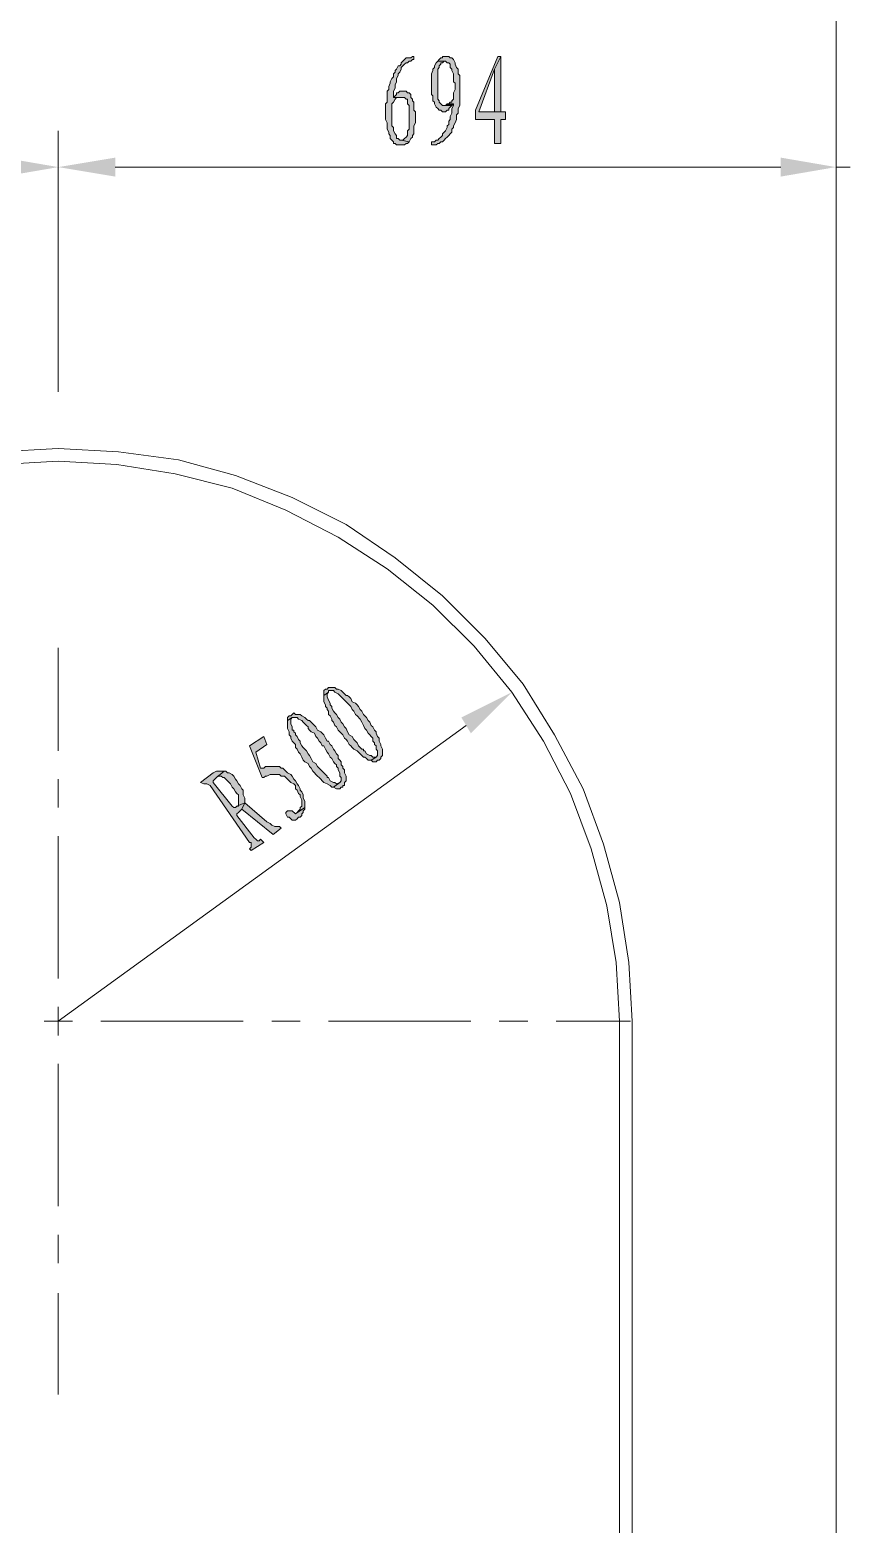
# Model space of a CAD drawing. Header units: millimetres. Extents: x 24 to 410, y 10 to 282.
# Drawn here: x 135.17 to 156.95, y 77.43 to 117.42 of the extents above; entities that cross this region are included whole.
import ezdxf

# ---------------------------------------------------------------- set-up
doc = ezdxf.new("R2010")
doc.units = ezdxf.units.MM

msp = doc.modelspace()

# ---------------------------------------------------------------- hatches: boundary and pattern name
h = msp.add_hatch(color=256)
h.dxf.hatch_style = 2
h.paths.add_polyline_path([(145.457333, 116.713), (145.415, 116.713), (145.372667, 116.670667), (145.245667, 116.670667), (145.203333, 116.628333), (145.161, 116.586), (145.118667, 116.543667), (145.118667, 116.501333), (145.076333, 116.459), (145.034, 116.459), (144.991667, 116.374333), (144.949333, 116.332), (144.949333, 116.289667), (144.907, 116.247333), (144.907, 116.162667), (144.864667, 116.120333), (144.822333, 116.035667), (144.822333, 115.993333), (144.78, 115.908667), (144.78, 115.824), (144.737667, 115.781667), (144.737667, 115.612333), (144.737667, 115.57), (144.737667, 115.485333), (144.695333, 115.443), (144.695333, 115.019667), (144.737667, 114.935), (144.737667, 114.765667), (144.78, 114.681), (144.78, 114.638667), (144.822333, 114.596333), (144.822333, 114.511667), (144.864667, 114.469333), (144.907, 114.427), (144.907, 114.384667), (144.949333, 114.384667), (144.991667, 114.342333), (145.203333, 114.342333), (145.245667, 114.384667), (145.288, 114.384667), (145.330333, 114.427), (145.118667, 114.469333), (145.076333, 114.469333), (145.034, 114.511667), (144.991667, 114.511667), (144.991667, 114.596333), (144.949333, 114.638667), (144.907, 114.723333), (144.907, 114.808), (144.864667, 114.850333), (144.864667, 115.443), (144.907, 115.485333), (144.949333, 115.57), (144.991667, 115.612333), (145.161, 115.612333), (144.907, 115.612333), (144.907, 115.781667), (144.949333, 115.866333), (144.949333, 115.951), (144.991667, 116.035667), (144.991667, 116.120333), (145.034, 116.205), (145.034, 116.247333), (145.076333, 116.289667), (145.118667, 116.374333), (145.118667, 116.416667), (145.161, 116.459), (145.203333, 116.501333), (145.245667, 116.543667), (145.288, 116.543667), (145.330333, 116.586), (145.372667, 116.586), (145.415, 116.628333), (145.457333, 116.628333)])
h = msp.add_hatch(color=256)
h.dxf.hatch_style = 2
h.paths.add_polyline_path([(146.304, 116.713), (146.219333, 116.713), (146.219333, 116.670667), (146.177, 116.670667), (146.134667, 116.628333), (146.092333, 116.586), (146.304, 116.586), (146.346333, 116.543667), (146.388667, 116.543667), (146.431, 116.501333), (146.431, 116.416667), (146.473333, 116.374333), (146.473333, 116.332), (146.515667, 116.247333), (146.515667, 116.035667), (146.558, 115.993333), (146.558, 115.824), (146.515667, 115.739333), (146.515667, 115.612333), (146.515667, 115.57), (146.473333, 115.527667), (146.473333, 115.485333), (146.431, 115.485333), (146.388667, 115.443), (146.515667, 115.443), (146.515667, 115.400667), (146.473333, 115.316), (146.473333, 115.189), (146.431, 115.104333), (146.431, 115.019667), (146.388667, 114.977333), (146.388667, 114.892667), (146.346333, 114.850333), (146.346333, 114.808), (146.304, 114.723333), (146.261667, 114.681), (146.219333, 114.638667), (146.219333, 114.596333), (146.177, 114.554), (146.134667, 114.511667), (146.092333, 114.469333), (146.05, 114.469333), (146.007667, 114.427), (145.923, 114.427), (145.923, 114.342333), (146.05, 114.342333), (146.092333, 114.384667), (146.134667, 114.384667), (146.177, 114.427), (146.219333, 114.427), (146.261667, 114.469333), (146.304, 114.511667), (146.346333, 114.554), (146.388667, 114.596333), (146.431, 114.638667), (146.473333, 114.681), (146.473333, 114.765667), (146.515667, 114.808), (146.515667, 114.850333), (146.558, 114.935), (146.600333, 115.019667), (146.600333, 115.146667), (146.642667, 115.189), (146.642667, 115.316), (146.685, 115.400667), (146.685, 116.205), (146.642667, 116.247333), (146.642667, 116.374333), (146.600333, 116.416667), (146.558, 116.501333), (146.558, 116.543667), (146.515667, 116.628333), (146.473333, 116.670667), (146.431, 116.670667), (146.388667, 116.713)])
h = msp.add_hatch(color=256)
h.dxf.hatch_style = 2
h.paths.add_polyline_path([(146.092333, 116.586), (146.05, 116.543667), (146.007667, 116.459), (146.007667, 116.416667), (145.965333, 116.374333), (145.965333, 116.332), (145.923, 116.247333), (145.923, 115.697), (145.965333, 115.654667), (145.965333, 115.527667), (146.007667, 115.485333), (146.007667, 115.443), (146.05, 115.358333), (146.092333, 115.316), (146.134667, 115.273667), (146.177, 115.273667), (146.219333, 115.231333), (146.304, 115.231333), (146.346333, 115.273667), (146.388667, 115.273667), (146.388667, 115.316), (146.431, 115.358333), (146.473333, 115.400667), (146.219333, 115.400667), (146.177, 115.443), (146.134667, 115.485333), (146.134667, 115.527667), (146.092333, 115.57), (146.092333, 116.374333), (146.134667, 116.416667), (146.134667, 116.459), (146.177, 116.501333), (146.177, 116.543667), (146.219333, 116.543667), (146.261667, 116.586)])
h = msp.add_hatch(color=256)
h.dxf.hatch_style = 2
h.paths.add_polyline_path([(147.785667, 116.713), (147.701, 116.713), (147.108333, 115.273667), (147.108333, 115.019667), (147.616333, 115.019667), (147.616333, 114.384667), (147.785667, 114.384667), (147.785667, 115.019667), (147.912667, 115.019667), (147.912667, 115.231333), (147.785667, 115.231333), (147.193, 115.231333), (147.616333, 116.374333)])
h = msp.add_hatch(color=256)
h.dxf.hatch_style = 2
h.paths.add_polyline_path([(147.785667, 116.713), (147.616333, 116.374333), (147.616333, 115.231333), (147.193, 115.231333), (147.785667, 115.231333)])
h = msp.add_hatch(color=256)
h.dxf.hatch_style = 2
h.paths.add_polyline_path([(145.203333, 115.781667), (145.076333, 115.781667), (145.034, 115.739333), (144.991667, 115.739333), (144.991667, 115.697), (144.949333, 115.654667), (144.907, 115.612333), (145.203333, 115.612333), (145.245667, 115.57), (145.288, 115.57), (145.288, 115.527667), (145.288, 115.443), (145.330333, 115.400667), (145.330333, 114.765667), (145.288, 114.723333), (145.288, 114.638667), (145.288, 114.596333), (145.245667, 114.554), (145.203333, 114.511667), (145.161, 114.469333), (145.118667, 114.469333), (145.330333, 114.427), (145.372667, 114.511667), (145.415, 114.554), (145.415, 114.596333), (145.457333, 114.638667), (145.457333, 114.850333), (145.499667, 114.935), (145.499667, 115.231333), (145.457333, 115.273667), (145.457333, 115.485333), (145.415, 115.527667), (145.415, 115.57), (145.372667, 115.612333), (145.372667, 115.697), (145.330333, 115.739333), (145.288, 115.739333), (145.245667, 115.781667)])
h = msp.add_hatch(color=256)
h.dxf.hatch_style = 2
h.paths.add_polyline_path([(146.388667, 115.443), (146.346333, 115.443), (146.304, 115.400667), (146.261667, 115.400667), (146.473333, 115.400667), (146.515667, 115.443)])
h = msp.add_hatch(color=256)
h.dxf.hatch_style = 2
h.paths.add_polyline_path([(134.450667, 114.003667), (134.450667, 113.495667), (135.932333, 113.749667)])
h = msp.add_hatch(color=256)
h.dxf.hatch_style = 2
h.paths.add_polyline_path([(137.456333, 114.003667), (137.456333, 113.495667), (135.932333, 113.749667)])
h = msp.add_hatch(color=256)
h.dxf.hatch_style = 2
h.paths.add_polyline_path([(155.278667, 114.003667), (155.278667, 113.495667), (156.760333, 113.749667)])
h = msp.add_hatch(color=256)
h.dxf.hatch_style = 2
h.paths.add_polyline_path([(155.278667, 114.003667), (155.278667, 113.495667), (156.760333, 113.749667)])
h = msp.add_hatch(color=256)
h.dxf.hatch_style = 2
h.paths.add_polyline_path([(143.129, 99.779667), (143.086667, 99.779667), (143.044333, 99.737333), (143.044333, 99.610333), (143.171333, 99.695), (143.171333, 99.737333), (143.213667, 99.737333), (143.298333, 99.737333), (143.340667, 99.695), (143.425333, 99.652667), (143.467667, 99.610333), (143.51, 99.568), (143.552333, 99.525667), (143.594667, 99.483333), (143.637, 99.441), (143.679333, 99.398667), (143.721667, 99.356333), (143.764, 99.314), (143.806333, 99.229333), (143.848667, 99.187), (143.891, 99.102333), (143.933333, 99.06), (144.018, 98.975333), (144.060333, 98.890667), (144.102667, 98.806), (144.145, 98.721333), (144.187333, 98.679), (144.229667, 98.594333), (144.272, 98.552), (144.314333, 98.509667), (144.356667, 98.467333), (144.356667, 98.382667), (144.399, 98.340333), (144.399, 98.298), (144.441333, 98.255667), (144.441333, 98.171), (144.483667, 98.128667), (144.483667, 98.001667), (144.441333, 97.959333), (144.314333, 97.874667), (144.356667, 97.832333), (144.441333, 97.832333), (144.483667, 97.874667), (144.526, 97.874667), (144.568333, 97.917), (144.568333, 97.959333), (144.610667, 98.001667), (144.610667, 98.171), (144.568333, 98.255667), (144.568333, 98.298), (144.526, 98.382667), (144.526, 98.467333), (144.483667, 98.509667), (144.441333, 98.594333), (144.441333, 98.636667), (144.399, 98.679), (144.356667, 98.763667), (144.314333, 98.806), (144.272, 98.890667), (144.229667, 98.933), (144.187333, 99.017667), (144.145, 99.06), (144.102667, 99.102333), (144.060333, 99.187), (144.018, 99.229333), (143.975667, 99.314), (143.933333, 99.356333), (143.891, 99.398667), (143.806333, 99.441), (143.764, 99.525667), (143.721667, 99.568), (143.679333, 99.610333), (143.637, 99.610333), (143.594667, 99.652667), (143.552333, 99.695), (143.51, 99.737333), (143.425333, 99.779667), (143.383, 99.779667), (143.340667, 99.822), (143.171333, 99.822)])
h = msp.add_hatch(color=256)
h.dxf.hatch_style = 2
h.paths.add_polyline_path([(143.044333, 99.610333), (143.044333, 99.441), (143.086667, 99.356333), (143.086667, 99.314), (143.129, 99.271667), (143.129, 99.229333), (143.171333, 99.187), (143.171333, 99.102333), (143.213667, 99.06), (143.256, 98.975333), (143.256, 98.933), (143.298333, 98.890667), (143.340667, 98.806), (143.383, 98.763667), (143.425333, 98.679), (143.51, 98.594333), (143.552333, 98.552), (143.594667, 98.467333), (143.637, 98.425), (143.679333, 98.382667), (143.721667, 98.298), (143.764, 98.255667), (143.806333, 98.213333), (143.848667, 98.171), (143.933333, 98.128667), (143.975667, 98.086333), (144.018, 98.044), (144.060333, 98.001667), (144.102667, 97.959333), (144.145, 97.959333), (144.187333, 97.917), (144.229667, 97.874667), (144.314333, 97.874667), (144.441333, 97.959333), (144.356667, 97.959333), (144.314333, 98.001667), (144.272, 98.001667), (144.187333, 98.044), (144.145, 98.128667), (144.102667, 98.128667), (144.102667, 98.171), (144.060333, 98.171), (144.018, 98.213333), (143.975667, 98.255667), (143.933333, 98.340333), (143.891, 98.382667), (143.848667, 98.425), (143.806333, 98.509667), (143.721667, 98.552), (143.679333, 98.636667), (143.637, 98.721333), (143.594667, 98.763667), (143.552333, 98.848333), (143.51, 98.890667), (143.467667, 98.975333), (143.425333, 99.017667), (143.383, 99.102333), (143.340667, 99.144667), (143.298333, 99.187), (143.256, 99.271667), (143.256, 99.314), (143.213667, 99.356333), (143.213667, 99.398667), (143.171333, 99.483333), (143.129, 99.568), (143.129, 99.652667), (143.171333, 99.695)])
h = msp.add_hatch(color=256)
h.dxf.hatch_style = 2
h.paths.add_polyline_path([(146.727333, 99.017667), (146.981333, 98.594333), (148.082, 99.695)])
h = msp.add_hatch(color=256)
h.dxf.hatch_style = 2
h.paths.add_polyline_path([(142.155333, 99.06), (142.113, 99.06), (142.070667, 99.017667), (142.070667, 98.933), (142.197667, 99.017667), (142.324667, 99.017667), (142.367, 98.975333), (142.451667, 98.933), (142.494, 98.890667), (142.536333, 98.848333), (142.578667, 98.806), (142.621, 98.763667), (142.621, 98.721333), (142.663333, 98.679), (142.705667, 98.636667), (142.790333, 98.594333), (142.832667, 98.509667), (142.875, 98.467333), (142.917333, 98.382667), (142.959667, 98.340333), (143.002, 98.255667), (143.044333, 98.255667), (143.086667, 98.171), (143.129, 98.086333), (143.171333, 98.044), (143.213667, 97.959333), (143.256, 97.917), (143.298333, 97.832333), (143.340667, 97.79), (143.383, 97.747667), (143.383, 97.705333), (143.425333, 97.663), (143.425333, 97.620667), (143.467667, 97.536), (143.467667, 97.451333), (143.51, 97.409), (143.51, 97.324333), (143.467667, 97.282), (143.298333, 97.155), (143.383, 97.112667), (143.467667, 97.112667), (143.51, 97.155), (143.552333, 97.155), (143.552333, 97.197333), (143.594667, 97.197333), (143.594667, 97.239667), (143.594667, 97.282), (143.637, 97.324333), (143.637, 97.451333), (143.594667, 97.536), (143.594667, 97.620667), (143.552333, 97.663), (143.552333, 97.705333), (143.51, 97.747667), (143.51, 97.832333), (143.467667, 97.874667), (143.425333, 97.917), (143.425333, 98.001667), (143.383, 98.044), (143.340667, 98.128667), (143.298333, 98.171), (143.256, 98.255667), (143.213667, 98.298), (143.171333, 98.382667), (143.129, 98.382667), (143.086667, 98.467333), (143.044333, 98.552), (143.002, 98.594333), (142.959667, 98.636667), (142.875, 98.679), (142.832667, 98.763667), (142.790333, 98.806), (142.748, 98.848333), (142.705667, 98.890667), (142.663333, 98.933), (142.621, 98.933), (142.578667, 98.975333), (142.536333, 99.017667), (142.451667, 99.06), (142.409333, 99.102333), (142.282333, 99.102333), (142.24, 99.144667), (142.197667, 99.102333)])
h = msp.add_hatch(color=256)
h.dxf.hatch_style = 2
h.paths.add_polyline_path([(142.070667, 98.933), (142.070667, 98.721333), (142.113, 98.636667), (142.113, 98.552), (142.155333, 98.509667), (142.155333, 98.467333), (142.197667, 98.382667), (142.24, 98.340333), (142.282333, 98.298), (142.282333, 98.213333), (142.324667, 98.171), (142.367, 98.086333), (142.409333, 98.044), (142.451667, 97.959333), (142.494, 97.874667), (142.536333, 97.832333), (142.621, 97.79), (142.663333, 97.705333), (142.705667, 97.663), (142.748, 97.578333), (142.790333, 97.536), (142.832667, 97.493667), (142.875, 97.451333), (142.917333, 97.409), (142.959667, 97.366667), (143.002, 97.324333), (143.044333, 97.282), (143.129, 97.239667), (143.213667, 97.197333), (143.256, 97.155), (143.298333, 97.155), (143.467667, 97.282), (143.383, 97.239667), (143.340667, 97.282), (143.298333, 97.282), (143.213667, 97.324333), (143.171333, 97.409), (143.129, 97.409), (143.129, 97.451333), (143.086667, 97.493667), (143.044333, 97.536), (143.002, 97.578333), (142.959667, 97.620667), (142.917333, 97.663), (142.875, 97.705333), (142.832667, 97.79), (142.748, 97.832333), (142.705667, 97.917), (142.663333, 98.001667), (142.621, 98.044), (142.578667, 98.128667), (142.494, 98.213333), (142.451667, 98.255667), (142.409333, 98.340333), (142.409333, 98.382667), (142.367, 98.425), (142.324667, 98.509667), (142.282333, 98.552), (142.282333, 98.594333), (142.24, 98.636667), (142.24, 98.679), (142.197667, 98.679), (142.197667, 98.763667), (142.155333, 98.848333), (142.155333, 98.975333), (142.197667, 99.017667)])
h = msp.add_hatch(color=256)
h.dxf.hatch_style = 2
h.paths.add_polyline_path([(141.435667, 98.509667), (141.054667, 98.255667), (141.393333, 97.409), (141.435667, 97.409), (141.478, 97.451333), (141.520333, 97.451333), (141.605, 97.493667), (141.859, 97.493667), (141.901333, 97.451333), (141.986, 97.451333), (142.028333, 97.409), (142.070667, 97.366667), (142.113, 97.324333), (142.155333, 97.282), (142.24, 97.239667), (142.282333, 97.197333), (142.282333, 97.112667), (142.324667, 97.070333), (142.367, 96.985667), (142.409333, 96.943333), (142.409333, 96.901), (142.451667, 96.816333), (142.451667, 96.647), (142.409333, 96.604667), (142.409333, 96.562333), (142.367, 96.52), (142.324667, 96.477667), (142.282333, 96.435333), (142.536333, 96.604667), (142.536333, 96.774), (142.494, 96.858667), (142.494, 96.943333), (142.451667, 97.028), (142.409333, 97.070333), (142.409333, 97.112667), (142.367, 97.197333), (142.324667, 97.239667), (142.282333, 97.324333), (142.24, 97.366667), (142.197667, 97.451333), (142.155333, 97.493667), (142.070667, 97.536), (142.028333, 97.578333), (141.986, 97.620667), (141.943667, 97.663), (141.901333, 97.663), (141.859, 97.705333), (141.478, 97.705333), (141.435667, 97.663), (141.351, 97.663), (141.224, 98.086333), (141.520333, 98.298)])
h = msp.add_hatch(color=256)
h.dxf.hatch_style = 2
h.paths.add_polyline_path([(140.081, 97.536), (139.742333, 97.282), (139.827, 97.239667), (139.911667, 97.239667), (139.996333, 97.197333), (141.054667, 95.673333), (141.097, 95.673333), (141.097, 95.588667), (141.097, 95.546333), (141.054667, 95.504), (141.097, 95.461667), (141.435667, 95.673333), (141.351, 95.758), (141.308667, 95.715667), (141.266333, 95.715667), (141.224, 95.758), (141.181667, 95.800333), (140.716, 96.393), (140.716, 96.435333), (140.758333, 96.477667), (140.800667, 96.52), (140.843, 96.562333), (140.927667, 96.731667), (140.716, 96.647), (140.673667, 96.604667), (140.631333, 96.604667), (140.589, 96.647), (140.081, 97.282), (140.081, 97.324333), (140.123333, 97.366667), (140.165667, 97.409), (140.377333, 97.578333), (140.165667, 97.578333)])
h = msp.add_hatch(color=256)
h.dxf.hatch_style = 2
h.paths.add_polyline_path([(140.377333, 97.578333), (140.165667, 97.409), (140.208, 97.451333), (140.292667, 97.451333), (140.335, 97.409), (140.377333, 97.409), (140.419667, 97.366667), (140.462, 97.324333), (140.504333, 97.282), (140.546667, 97.239667), (140.589, 97.155), (140.631333, 97.112667), (140.673667, 97.028), (140.716, 96.985667), (140.758333, 96.943333), (140.758333, 96.647), (140.716, 96.647), (140.927667, 96.731667), (140.927667, 96.858667), (140.885333, 96.943333), (140.885333, 97.070333), (140.843, 97.112667), (140.800667, 97.197333), (140.758333, 97.239667), (140.716, 97.324333), (140.673667, 97.366667), (140.631333, 97.451333), (140.589, 97.493667), (140.504333, 97.536), (140.462, 97.536), (140.419667, 97.578333)])
h = msp.add_hatch(color=256)
h.dxf.hatch_style = 2
h.paths.add_polyline_path([(140.927667, 96.731667), (140.843, 96.562333), (141.689667, 95.885), (141.901333, 96.054333), (141.859, 96.096667), (141.732, 96.096667), (141.647333, 96.139), (141.605, 96.181333), (141.520333, 96.223667)])
h = msp.add_hatch(color=256)
h.dxf.hatch_style = 2
h.paths.add_polyline_path([(142.070667, 96.52), (142.028333, 96.477667), (142.028333, 96.435333), (142.070667, 96.350667), (142.113, 96.350667), (142.155333, 96.308333), (142.197667, 96.266), (142.282333, 96.266), (142.324667, 96.308333), (142.367, 96.350667), (142.409333, 96.350667), (142.451667, 96.393), (142.451667, 96.435333), (142.494, 96.477667), (142.494, 96.52), (142.536333, 96.562333), (142.536333, 96.604667), (142.282333, 96.435333), (142.197667, 96.52)])

# ---------------------------------------------------------------- linework, layer by layer
at = {"lineweight": 0}
for points in [[(156.760333, 49.191333), (156.760333, 136.228667)], [(135.932333, 107.738333), (135.932333, 114.723333)], [(135.932333, 107.738333), (135.932333, 114.723333)], [(156.760333, 106.891667), (156.760333, 114.723333)], [(156.760333, 106.891667), (156.760333, 114.723333)], [(137.456333, 113.749667), (155.278667, 113.749667)], [(155.278667, 113.749667), (153.754667, 113.749667)], [(156.760333, 113.749667), (157.141333, 113.749667)], [(151.299333, 57.869667), (151.299333, 90.889667), (151.214667, 92.456), (150.960667, 94.064667), (150.537333, 95.631), (149.987, 97.112667), (149.225, 98.552), (148.378333, 99.906667), (147.362333, 101.134333), (146.219333, 102.277333), (144.949333, 103.293333), (143.637, 104.182333), (142.197667, 104.902), (140.673667, 105.494667), (139.149667, 105.918), (137.541, 106.129667), (135.932333, 106.214333), (134.323667, 106.129667)], [(150.960667, 57.869667), (150.960667, 90.889667), (150.876, 92.456), (150.622, 93.98), (150.198667, 95.504), (149.648333, 96.985667), (148.928667, 98.382667), (148.082, 99.695), (147.066, 100.922667), (145.965333, 102.023333), (144.737667, 102.997), (143.425333, 103.843667), (142.028333, 104.563333), (140.589, 105.156), (139.065, 105.537), (137.498667, 105.791), (135.932333, 105.875667), (134.366, 105.791)], [(135.932333, 100.880333), (135.932333, 98.128667)], [(135.932333, 90.889667), (146.854333, 98.806)], [(135.932333, 97.366667), (135.932333, 96.604667)], [(135.932333, 95.842667), (135.932333, 92.032667)], [(135.932333, 91.270667), (135.932333, 90.508667)], [(136.313333, 90.889667), (135.551333, 90.889667)], [(140.885333, 90.889667), (137.075333, 90.889667)], [(142.409333, 90.889667), (141.647333, 90.889667)], [(146.981333, 90.889667), (143.171333, 90.889667)], [(148.505333, 90.889667), (147.743333, 90.889667)], [(151.257, 90.889667), (149.267333, 90.889667)], [(135.932333, 89.746667), (135.932333, 85.936667)], [(135.932333, 85.174667), (135.932333, 84.412667)], [(135.932333, 83.608333), (135.932333, 80.899)]]:
    msp.add_lwpolyline(points, dxfattribs=at)
for points in [[(145.457333, 116.713), (145.415, 116.713), (145.372667, 116.670667), (145.245667, 116.670667), (145.203333, 116.628333), (145.161, 116.586), (145.118667, 116.543667), (145.118667, 116.501333), (145.076333, 116.459), (145.034, 116.459), (144.991667, 116.374333), (144.949333, 116.332), (144.949333, 116.289667), (144.907, 116.247333), (144.907, 116.162667), (144.864667, 116.120333), (144.822333, 116.035667), (144.822333, 115.993333), (144.78, 115.908667), (144.78, 115.824), (144.737667, 115.781667), (144.737667, 115.612333), (144.737667, 115.57), (144.737667, 115.485333), (144.695333, 115.443), (144.695333, 115.019667), (144.737667, 114.935), (144.737667, 114.765667), (144.78, 114.681), (144.78, 114.638667), (144.822333, 114.596333), (144.822333, 114.511667), (144.864667, 114.469333), (144.907, 114.427), (144.907, 114.384667), (144.949333, 114.384667), (144.991667, 114.342333), (145.203333, 114.342333), (145.245667, 114.384667), (145.288, 114.384667), (145.330333, 114.427), (145.118667, 114.469333), (145.076333, 114.469333), (145.034, 114.511667), (144.991667, 114.511667), (144.991667, 114.596333), (144.949333, 114.638667), (144.907, 114.723333), (144.907, 114.808), (144.864667, 114.850333), (144.864667, 115.443), (144.907, 115.485333), (144.949333, 115.57), (144.991667, 115.612333), (145.161, 115.612333), (144.907, 115.612333), (144.907, 115.781667), (144.949333, 115.866333), (144.949333, 115.951), (144.991667, 116.035667), (144.991667, 116.120333), (145.034, 116.205), (145.034, 116.247333), (145.076333, 116.289667), (145.118667, 116.374333), (145.118667, 116.416667), (145.161, 116.459), (145.203333, 116.501333), (145.245667, 116.543667), (145.288, 116.543667), (145.330333, 116.586), (145.372667, 116.586), (145.415, 116.628333), (145.457333, 116.628333)], [(146.304, 116.713), (146.219333, 116.713), (146.219333, 116.670667), (146.177, 116.670667), (146.134667, 116.628333), (146.092333, 116.586), (146.304, 116.586), (146.346333, 116.543667), (146.388667, 116.543667), (146.431, 116.501333), (146.431, 116.416667), (146.473333, 116.374333), (146.473333, 116.332), (146.515667, 116.247333), (146.515667, 116.035667), (146.558, 115.993333), (146.558, 115.824), (146.515667, 115.739333), (146.515667, 115.612333), (146.515667, 115.57), (146.473333, 115.527667), (146.473333, 115.485333), (146.431, 115.485333), (146.388667, 115.443), (146.515667, 115.443), (146.515667, 115.400667), (146.473333, 115.316), (146.473333, 115.189), (146.431, 115.104333), (146.431, 115.019667), (146.388667, 114.977333), (146.388667, 114.892667), (146.346333, 114.850333), (146.346333, 114.808), (146.304, 114.723333), (146.261667, 114.681), (146.219333, 114.638667), (146.219333, 114.596333), (146.177, 114.554), (146.134667, 114.511667), (146.092333, 114.469333), (146.05, 114.469333), (146.007667, 114.427), (145.923, 114.427), (145.923, 114.342333), (146.05, 114.342333), (146.092333, 114.384667), (146.134667, 114.384667), (146.177, 114.427), (146.219333, 114.427), (146.261667, 114.469333), (146.304, 114.511667), (146.346333, 114.554), (146.388667, 114.596333), (146.431, 114.638667), (146.473333, 114.681), (146.473333, 114.765667), (146.515667, 114.808), (146.515667, 114.850333), (146.558, 114.935), (146.600333, 115.019667), (146.600333, 115.146667), (146.642667, 115.189), (146.642667, 115.316), (146.685, 115.400667), (146.685, 116.205), (146.642667, 116.247333), (146.642667, 116.374333), (146.600333, 116.416667), (146.558, 116.501333), (146.558, 116.543667), (146.515667, 116.628333), (146.473333, 116.670667), (146.431, 116.670667), (146.388667, 116.713)], [(146.092333, 116.586), (146.05, 116.543667), (146.007667, 116.459), (146.007667, 116.416667), (145.965333, 116.374333), (145.965333, 116.332), (145.923, 116.247333), (145.923, 115.697), (145.965333, 115.654667), (145.965333, 115.527667), (146.007667, 115.485333), (146.007667, 115.443), (146.05, 115.358333), (146.092333, 115.316), (146.134667, 115.273667), (146.177, 115.273667), (146.219333, 115.231333), (146.304, 115.231333), (146.346333, 115.273667), (146.388667, 115.273667), (146.388667, 115.316), (146.431, 115.358333), (146.473333, 115.400667), (146.219333, 115.400667), (146.177, 115.443), (146.134667, 115.485333), (146.134667, 115.527667), (146.092333, 115.57), (146.092333, 116.374333), (146.134667, 116.416667), (146.134667, 116.459), (146.177, 116.501333), (146.177, 116.543667), (146.219333, 116.543667), (146.261667, 116.586)], [(147.785667, 116.713), (147.701, 116.713), (147.108333, 115.273667), (147.108333, 115.019667), (147.616333, 115.019667), (147.616333, 114.384667), (147.785667, 114.384667), (147.785667, 115.019667), (147.912667, 115.019667), (147.912667, 115.231333), (147.785667, 115.231333), (147.193, 115.231333), (147.616333, 116.374333)], [(147.785667, 116.713), (147.616333, 116.374333), (147.616333, 115.231333), (147.193, 115.231333), (147.785667, 115.231333)], [(145.203333, 115.781667), (145.076333, 115.781667), (145.034, 115.739333), (144.991667, 115.739333), (144.991667, 115.697), (144.949333, 115.654667), (144.907, 115.612333), (145.203333, 115.612333), (145.245667, 115.57), (145.288, 115.57), (145.288, 115.527667), (145.288, 115.443), (145.330333, 115.400667), (145.330333, 114.765667), (145.288, 114.723333), (145.288, 114.638667), (145.288, 114.596333), (145.245667, 114.554), (145.203333, 114.511667), (145.161, 114.469333), (145.118667, 114.469333), (145.330333, 114.427), (145.372667, 114.511667), (145.415, 114.554), (145.415, 114.596333), (145.457333, 114.638667), (145.457333, 114.850333), (145.499667, 114.935), (145.499667, 115.231333), (145.457333, 115.273667), (145.457333, 115.485333), (145.415, 115.527667), (145.415, 115.57), (145.372667, 115.612333), (145.372667, 115.697), (145.330333, 115.739333), (145.288, 115.739333), (145.245667, 115.781667)], [(146.388667, 115.443), (146.346333, 115.443), (146.304, 115.400667), (146.261667, 115.400667), (146.473333, 115.400667), (146.515667, 115.443)], [(143.129, 99.779667), (143.086667, 99.779667), (143.044333, 99.737333), (143.044333, 99.610333), (143.171333, 99.695), (143.171333, 99.737333), (143.213667, 99.737333), (143.298333, 99.737333), (143.340667, 99.695), (143.425333, 99.652667), (143.467667, 99.610333), (143.51, 99.568), (143.552333, 99.525667), (143.594667, 99.483333), (143.637, 99.441), (143.679333, 99.398667), (143.721667, 99.356333), (143.764, 99.314), (143.806333, 99.229333), (143.848667, 99.187), (143.891, 99.102333), (143.933333, 99.06), (144.018, 98.975333), (144.060333, 98.890667), (144.102667, 98.806), (144.145, 98.721333), (144.187333, 98.679), (144.229667, 98.594333), (144.272, 98.552), (144.314333, 98.509667), (144.356667, 98.467333), (144.356667, 98.382667), (144.399, 98.340333), (144.399, 98.298), (144.441333, 98.255667), (144.441333, 98.171), (144.483667, 98.128667), (144.483667, 98.001667), (144.441333, 97.959333), (144.314333, 97.874667), (144.356667, 97.832333), (144.441333, 97.832333), (144.483667, 97.874667), (144.526, 97.874667), (144.568333, 97.917), (144.568333, 97.959333), (144.610667, 98.001667), (144.610667, 98.171), (144.568333, 98.255667), (144.568333, 98.298), (144.526, 98.382667), (144.526, 98.467333), (144.483667, 98.509667), (144.441333, 98.594333), (144.441333, 98.636667), (144.399, 98.679), (144.356667, 98.763667), (144.314333, 98.806), (144.272, 98.890667), (144.229667, 98.933), (144.187333, 99.017667), (144.145, 99.06), (144.102667, 99.102333), (144.060333, 99.187), (144.018, 99.229333), (143.975667, 99.314), (143.933333, 99.356333), (143.891, 99.398667), (143.806333, 99.441), (143.764, 99.525667), (143.721667, 99.568), (143.679333, 99.610333), (143.637, 99.610333), (143.594667, 99.652667), (143.552333, 99.695), (143.51, 99.737333), (143.425333, 99.779667), (143.383, 99.779667), (143.340667, 99.822), (143.171333, 99.822)], [(143.044333, 99.610333), (143.044333, 99.441), (143.086667, 99.356333), (143.086667, 99.314), (143.129, 99.271667), (143.129, 99.229333), (143.171333, 99.187), (143.171333, 99.102333), (143.213667, 99.06), (143.256, 98.975333), (143.256, 98.933), (143.298333, 98.890667), (143.340667, 98.806), (143.383, 98.763667), (143.425333, 98.679), (143.51, 98.594333), (143.552333, 98.552), (143.594667, 98.467333), (143.637, 98.425), (143.679333, 98.382667), (143.721667, 98.298), (143.764, 98.255667), (143.806333, 98.213333), (143.848667, 98.171), (143.933333, 98.128667), (143.975667, 98.086333), (144.018, 98.044), (144.060333, 98.001667), (144.102667, 97.959333), (144.145, 97.959333), (144.187333, 97.917), (144.229667, 97.874667), (144.314333, 97.874667), (144.441333, 97.959333), (144.356667, 97.959333), (144.314333, 98.001667), (144.272, 98.001667), (144.187333, 98.044), (144.145, 98.128667), (144.102667, 98.128667), (144.102667, 98.171), (144.060333, 98.171), (144.018, 98.213333), (143.975667, 98.255667), (143.933333, 98.340333), (143.891, 98.382667), (143.848667, 98.425), (143.806333, 98.509667), (143.721667, 98.552), (143.679333, 98.636667), (143.637, 98.721333), (143.594667, 98.763667), (143.552333, 98.848333), (143.51, 98.890667), (143.467667, 98.975333), (143.425333, 99.017667), (143.383, 99.102333), (143.340667, 99.144667), (143.298333, 99.187), (143.256, 99.271667), (143.256, 99.314), (143.213667, 99.356333), (143.213667, 99.398667), (143.171333, 99.483333), (143.129, 99.568), (143.129, 99.652667), (143.171333, 99.695)], [(142.155333, 99.06), (142.113, 99.06), (142.070667, 99.017667), (142.070667, 98.933), (142.197667, 99.017667), (142.324667, 99.017667), (142.367, 98.975333), (142.451667, 98.933), (142.494, 98.890667), (142.536333, 98.848333), (142.578667, 98.806), (142.621, 98.763667), (142.621, 98.721333), (142.663333, 98.679), (142.705667, 98.636667), (142.790333, 98.594333), (142.832667, 98.509667), (142.875, 98.467333), (142.917333, 98.382667), (142.959667, 98.340333), (143.002, 98.255667), (143.044333, 98.255667), (143.086667, 98.171), (143.129, 98.086333), (143.171333, 98.044), (143.213667, 97.959333), (143.256, 97.917), (143.298333, 97.832333), (143.340667, 97.79), (143.383, 97.747667), (143.383, 97.705333), (143.425333, 97.663), (143.425333, 97.620667), (143.467667, 97.536), (143.467667, 97.451333), (143.51, 97.409), (143.51, 97.324333), (143.467667, 97.282), (143.298333, 97.155), (143.383, 97.112667), (143.467667, 97.112667), (143.51, 97.155), (143.552333, 97.155), (143.552333, 97.197333), (143.594667, 97.197333), (143.594667, 97.239667), (143.594667, 97.282), (143.637, 97.324333), (143.637, 97.451333), (143.594667, 97.536), (143.594667, 97.620667), (143.552333, 97.663), (143.552333, 97.705333), (143.51, 97.747667), (143.51, 97.832333), (143.467667, 97.874667), (143.425333, 97.917), (143.425333, 98.001667), (143.383, 98.044), (143.340667, 98.128667), (143.298333, 98.171), (143.256, 98.255667), (143.213667, 98.298), (143.171333, 98.382667), (143.129, 98.382667), (143.086667, 98.467333), (143.044333, 98.552), (143.002, 98.594333), (142.959667, 98.636667), (142.875, 98.679), (142.832667, 98.763667), (142.790333, 98.806), (142.748, 98.848333), (142.705667, 98.890667), (142.663333, 98.933), (142.621, 98.933), (142.578667, 98.975333), (142.536333, 99.017667), (142.451667, 99.06), (142.409333, 99.102333), (142.282333, 99.102333), (142.24, 99.144667), (142.197667, 99.102333)], [(142.070667, 98.933), (142.070667, 98.721333), (142.113, 98.636667), (142.113, 98.552), (142.155333, 98.509667), (142.155333, 98.467333), (142.197667, 98.382667), (142.24, 98.340333), (142.282333, 98.298), (142.282333, 98.213333), (142.324667, 98.171), (142.367, 98.086333), (142.409333, 98.044), (142.451667, 97.959333), (142.494, 97.874667), (142.536333, 97.832333), (142.621, 97.79), (142.663333, 97.705333), (142.705667, 97.663), (142.748, 97.578333), (142.790333, 97.536), (142.832667, 97.493667), (142.875, 97.451333), (142.917333, 97.409), (142.959667, 97.366667), (143.002, 97.324333), (143.044333, 97.282), (143.129, 97.239667), (143.213667, 97.197333), (143.256, 97.155), (143.298333, 97.155), (143.467667, 97.282), (143.383, 97.239667), (143.340667, 97.282), (143.298333, 97.282), (143.213667, 97.324333), (143.171333, 97.409), (143.129, 97.409), (143.129, 97.451333), (143.086667, 97.493667), (143.044333, 97.536), (143.002, 97.578333), (142.959667, 97.620667), (142.917333, 97.663), (142.875, 97.705333), (142.832667, 97.79), (142.748, 97.832333), (142.705667, 97.917), (142.663333, 98.001667), (142.621, 98.044), (142.578667, 98.128667), (142.494, 98.213333), (142.451667, 98.255667), (142.409333, 98.340333), (142.409333, 98.382667), (142.367, 98.425), (142.324667, 98.509667), (142.282333, 98.552), (142.282333, 98.594333), (142.24, 98.636667), (142.24, 98.679), (142.197667, 98.679), (142.197667, 98.763667), (142.155333, 98.848333), (142.155333, 98.975333), (142.197667, 99.017667)], [(141.435667, 98.509667), (141.054667, 98.255667), (141.393333, 97.409), (141.435667, 97.409), (141.478, 97.451333), (141.520333, 97.451333), (141.605, 97.493667), (141.859, 97.493667), (141.901333, 97.451333), (141.986, 97.451333), (142.028333, 97.409), (142.070667, 97.366667), (142.113, 97.324333), (142.155333, 97.282), (142.24, 97.239667), (142.282333, 97.197333), (142.282333, 97.112667), (142.324667, 97.070333), (142.367, 96.985667), (142.409333, 96.943333), (142.409333, 96.901), (142.451667, 96.816333), (142.451667, 96.647), (142.409333, 96.604667), (142.409333, 96.562333), (142.367, 96.52), (142.324667, 96.477667), (142.282333, 96.435333), (142.536333, 96.604667), (142.536333, 96.774), (142.494, 96.858667), (142.494, 96.943333), (142.451667, 97.028), (142.409333, 97.070333), (142.409333, 97.112667), (142.367, 97.197333), (142.324667, 97.239667), (142.282333, 97.324333), (142.24, 97.366667), (142.197667, 97.451333), (142.155333, 97.493667), (142.070667, 97.536), (142.028333, 97.578333), (141.986, 97.620667), (141.943667, 97.663), (141.901333, 97.663), (141.859, 97.705333), (141.478, 97.705333), (141.435667, 97.663), (141.351, 97.663), (141.224, 98.086333), (141.520333, 98.298)], [(140.081, 97.536), (139.742333, 97.282), (139.827, 97.239667), (139.911667, 97.239667), (139.996333, 97.197333), (141.054667, 95.673333), (141.097, 95.673333), (141.097, 95.588667), (141.097, 95.546333), (141.054667, 95.504), (141.097, 95.461667), (141.435667, 95.673333), (141.351, 95.758), (141.308667, 95.715667), (141.266333, 95.715667), (141.224, 95.758), (141.181667, 95.800333), (140.716, 96.393), (140.716, 96.435333), (140.758333, 96.477667), (140.800667, 96.52), (140.843, 96.562333), (140.927667, 96.731667), (140.716, 96.647), (140.673667, 96.604667), (140.631333, 96.604667), (140.589, 96.647), (140.081, 97.282), (140.081, 97.324333), (140.123333, 97.366667), (140.165667, 97.409), (140.377333, 97.578333), (140.165667, 97.578333)], [(140.377333, 97.578333), (140.165667, 97.409), (140.208, 97.451333), (140.292667, 97.451333), (140.335, 97.409), (140.377333, 97.409), (140.419667, 97.366667), (140.462, 97.324333), (140.504333, 97.282), (140.546667, 97.239667), (140.589, 97.155), (140.631333, 97.112667), (140.673667, 97.028), (140.716, 96.985667), (140.758333, 96.943333), (140.758333, 96.647), (140.716, 96.647), (140.927667, 96.731667), (140.927667, 96.858667), (140.885333, 96.943333), (140.885333, 97.070333), (140.843, 97.112667), (140.800667, 97.197333), (140.758333, 97.239667), (140.716, 97.324333), (140.673667, 97.366667), (140.631333, 97.451333), (140.589, 97.493667), (140.504333, 97.536), (140.462, 97.536), (140.419667, 97.578333)], [(140.927667, 96.731667), (140.843, 96.562333), (141.689667, 95.885), (141.901333, 96.054333), (141.859, 96.096667), (141.732, 96.096667), (141.647333, 96.139), (141.605, 96.181333), (141.520333, 96.223667)], [(142.070667, 96.52), (142.028333, 96.477667), (142.028333, 96.435333), (142.070667, 96.350667), (142.113, 96.350667), (142.155333, 96.308333), (142.197667, 96.266), (142.282333, 96.266), (142.324667, 96.308333), (142.367, 96.350667), (142.409333, 96.350667), (142.451667, 96.393), (142.451667, 96.435333), (142.494, 96.477667), (142.494, 96.52), (142.536333, 96.562333), (142.536333, 96.604667), (142.282333, 96.435333), (142.197667, 96.52)]]:
    msp.add_lwpolyline(points, close=True, dxfattribs=at)

doc.saveas('drawing.dxf')
